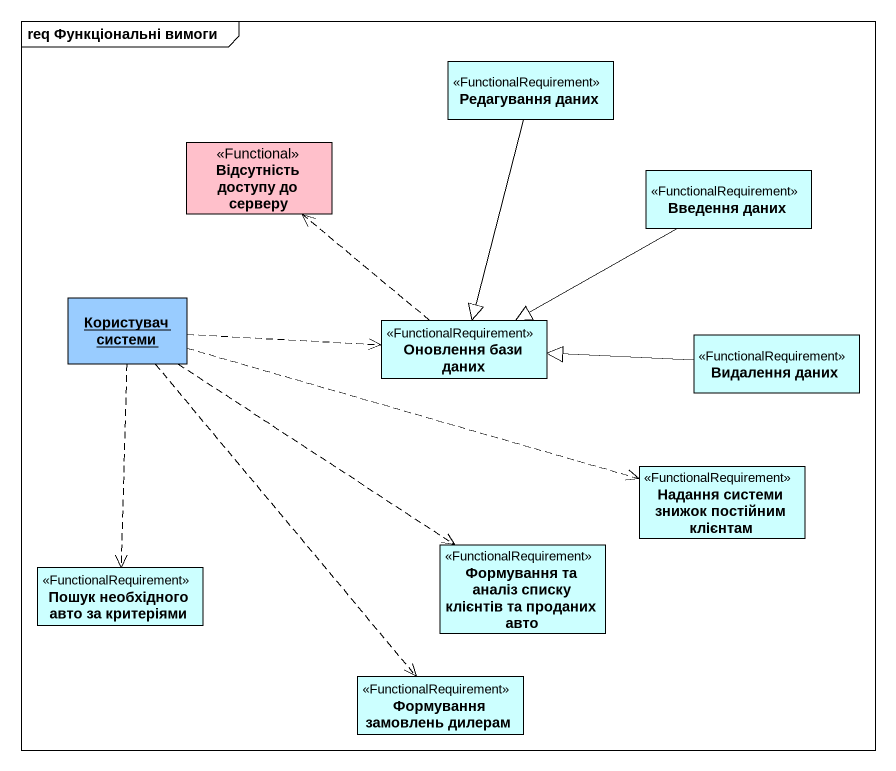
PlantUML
@startuml
mainframe req Функціональні вимоги
hide circle
hide empty members
class "Редагування даних" as Редагування_даних <<FunctionalRequirement>> #CCFFFF
class "Відсутність доступу до серверу" as Відсутність_доступу_до <<Functional>> #FFC0CB
class "Введення даних" as Введення_даних <<FunctionalRequirement>> #CCFFFF
object "Користувач системи" as Користувач_системи #99CCFF
class "Оновлення бази даних" as Оновлення_бази_даних <<FunctionalRequirement>> #CCFFFF
class "Видалення даних" as Видалення_даних <<FunctionalRequirement>> #CCFFFF
class "Надання системи знижок постійним клієнтам" as Надання_системи_знижок <<FunctionalRequirement>> #CCFFFF
class "Пошук необхідного авто за критеріями" as Пошук_необхідного_авто_за <<FunctionalRequirement>> #CCFFFF
class "Формування та аналіз списку клієнтів та проданих авто" as Формування_та_аналіз_списку <<FunctionalRequirement>> #CCFFFF
class "Формування замовлень дилерам" as Формування_замовлень_дилерам <<FunctionalRequirement>> #CCFFFF
Редагування_даних --|> Оновлення_бази_даних
Введення_даних -left-|> Оновлення_бази_даних
Користувач_системи .right.> Оновлення_бази_даних
Користувач_системи .right.> Надання_системи_знижок
Користувач_системи ..> Пошук_необхідного_авто_за
Користувач_системи ..> Формування_та_аналіз_списку
Користувач_системи ..> Формування_замовлень_дилерам
Оновлення_бази_даних .up.> Відсутність_доступу_до
Видалення_даних -left-|> Оновлення_бази_даних
@enduml
